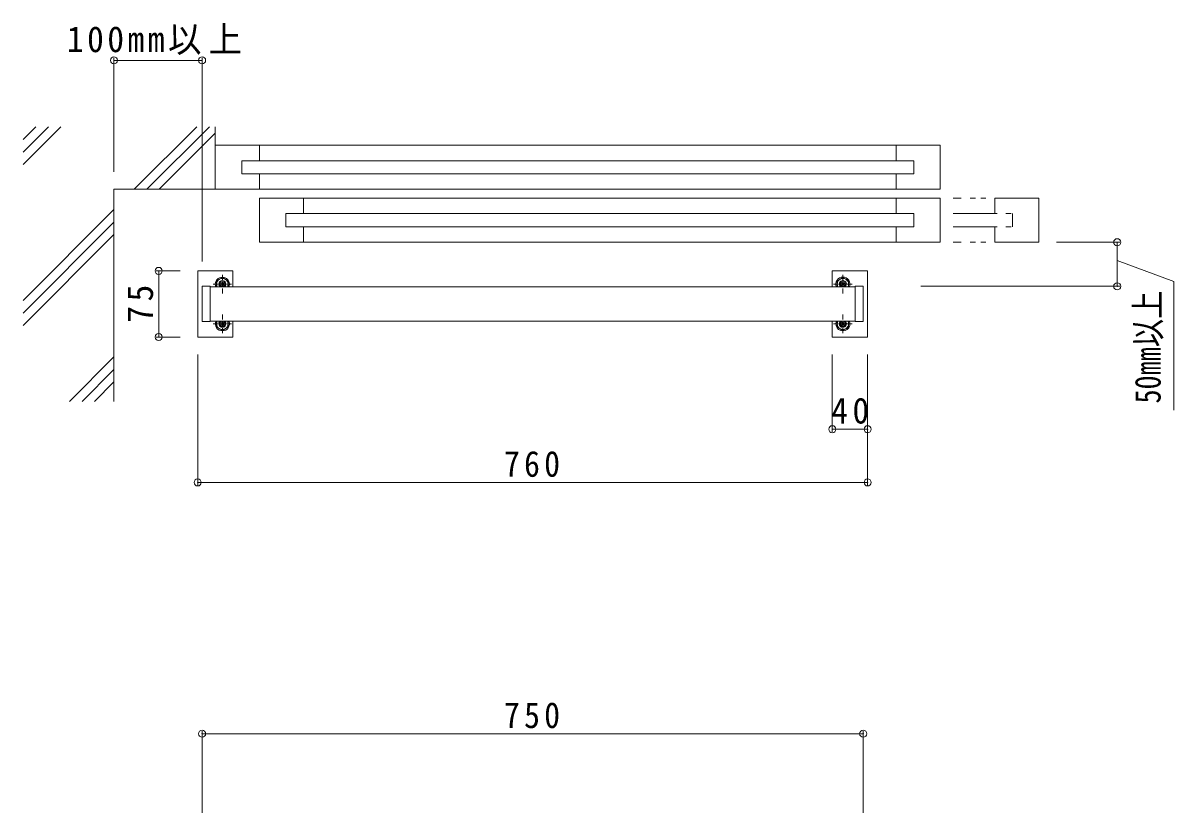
# Model space of a CAD drawing. Units: millimetres, scale not verified. Extents: x -822 to 1787, y -1368 to 1230.
# Drawn here: x -610 to 696, y 334 to 1230 of the extents above; entities that cross this region are included whole.
import ezdxf
from ezdxf.enums import TextEntityAlignment as Align

# ---------------------------------------------------------------- set-up
doc = ezdxf.new("R2010")
doc.units = ezdxf.units.MM
doc.header["$LTSCALE"] = 10
doc.header["$PDMODE"] = 32
doc.header["$PDSIZE"] = 8
doc.linetypes.add('DOUBLE_CHAIN1', pattern=[8.8, 5, -1, 0.6, -0.6, 0.6, -1])
for name, color, linetype, lineweight in [('0-0_通り芯', 4, 'Continuous', 9), ('0-2_仕上', 7, 'Continuous', 9), ('0-3_建具', 2, 'Continuous', 9), ('0-4_その他', 7, 'Continuous', 9), ('0-E', 7, 'Continuous', 9)]:
    doc.layers.add(name, color=color, linetype=linetype, lineweight=lineweight)
doc.styles.add('ＭＳ ゴシック', font='')
doc.styles.get('ＭＳ ゴシック').set_extended_font_data('MS Gothic')

# ---------------------------------------------------------------- blocks, each defined once
blk = doc.blocks.new('SW_CENTERMARKSYMBOL_13')
at = {"layer": '0-2_仕上'}
for p, q in [((-50, 0), (-105, 0)), ((0, 0), (-25, 0)), ((0, 50), (0, 105)), ((0, 0), (0, 25)), ((0, 0), (0, -25)), ((0, 0), (25, 0)), ((50, 0), (105, 0)), ((0, -50), (0, -105))]:
    blk.add_line(p, q, dxfattribs=at)
blk = doc.blocks.new('SW_CENTERMARKSYMBOL_12')
at = {"layer": '0-2_仕上'}
for p, q in [((-50, 0), (-65, 0)), ((0, 0), (-25, 0)), ((0, 50), (0, 65)), ((0, 0), (0, 25)), ((0, 0), (0, -25)), ((0, 0), (25, 0)), ((50, 0), (65, 0)), ((0, -50), (0, -65))]:
    blk.add_line(p, q, dxfattribs=at)
blk = doc.blocks.new('SW_CENTERMARKSYMBOL_11')
at = {"layer": '0-2_仕上'}
for p, q in [((-50, 0), (-65, 0)), ((0, 0), (-25, 0)), ((0, 50), (0, 65)), ((0, 0), (0, 25)), ((0, 0), (0, -25)), ((0, 0), (25, 0)), ((50, 0), (65, 0)), ((0, -50), (0, -65))]:
    blk.add_line(p, q, dxfattribs=at)
blk = doc.blocks.new('SW_CENTERMARKSYMBOL_10')
at = {"layer": '0-2_仕上'}
for p, q in [((-50, 0), (-105, 0)), ((0, 0), (-25, 0)), ((0, 50), (0, 105)), ((0, 0), (0, 25)), ((0, 0), (0, -25)), ((0, 0), (25, 0)), ((50, 0), (105, 0)), ((0, -50), (0, -105))]:
    blk.add_line(p, q, dxfattribs=at)
blk = doc.blocks.new('SW_CENTERMARKSYMBOL_8')
at = {"layer": '0-2_仕上'}
for p, q in [((-50, 0), (-105, 0)), ((0, 0), (-25, 0)), ((0, 50), (0, 105)), ((0, 0), (0, 25)), ((0, 0), (0, -25)), ((0, 0), (25, 0)), ((50, 0), (105, 0)), ((0, -50), (0, -105))]:
    blk.add_line(p, q, dxfattribs=at)
blk = doc.blocks.new('SW_CENTERMARKSYMBOL_9')
at = {"layer": '0-2_仕上'}
for p, q in [((-50, 0), (-105, 0)), ((0, 0), (-25, 0)), ((0, 50), (0, 105)), ((0, 0), (0, 25)), ((0, 0), (0, -25)), ((0, 0), (25, 0)), ((50, 0), (105, 0)), ((0, -50), (0, -105))]:
    blk.add_line(p, q, dxfattribs=at)

msp = doc.modelspace()

# ---------------------------------------------------------------- linework, layer by layer
at = {"layer": '0-0_通り芯', "lineweight": 18}
for p, q in [((-411.97, 949.01), (-411.97, 874.01)), ((-371.97, 949.01), (-411.97, 949.01)), ((-371.97, 931.01), (-371.97, 949.01)), ((308.03, 949.01), (308.03, 931.01)), ((348.03, 949.01), (308.03, 949.01)), ((-406.97, 929.51), (-406.97, 931.51)), ((-406.97, 929.51), (-406.97, 893.51)), ((-397.97, 931.01), (334.03, 931.01)), ((-397.97, 929.51), (-397.97, 893.51)), ((-397.97, 928.61), (-397.97, 894.41)), ((334.03, 931.51), (343.03, 931.51)), ((334.03, 929.51), (334.03, 931.51)), ((334.03, 893.51), (334.03, 929.51)), ((334.03, 928.61), (334.03, 894.41)), ((343.03, 931.51), (343.03, 929.51)), ((343.03, 893.51), (343.03, 929.51)), ((-406.97, 891.51), (-406.97, 893.51)), ((-397.97, 891.51), (-406.97, 891.51)), ((-397.97, 893.51), (-397.97, 891.51)), ((334.03, 892.01), (-397.97, 892.01)), ((-371.97, 874.01), (-371.97, 892.01)), ((308.03, 892.01), (308.03, 874.01)), ((343.03, 893.51), (343.03, 891.51)), ((-411.97, 874.01), (-371.97, 874.01))]:
    msp.add_line(p, q, dxfattribs=at)
for points in [[(308.03, 874.01), (348.03, 874.01), (348.03, 949.01)], [(-406.97, 931.51), (-397.97, 931.51), (-397.97, 929.51)], [(343.03, 891.51), (334.03, 891.51), (334.03, 893.51)]]:
    msp.add_lwpolyline(points, dxfattribs=at)
at = {"layer": '0-3_建具'}
for p, q in [((-387.22, 939.64), (-383.97, 941.51)), ((-383.97, 941.51), (-380.72, 939.64)), ((316.78, 939.64), (320.03, 941.51)), ((320.03, 941.51), (323.28, 939.64)), ((-390.47, 937.76), (-387.22, 939.64)), ((-390.47, 934.01), (-390.47, 937.76)), ((-390.47, 931.01), (-390.47, 934.01)), ((-380.72, 939.64), (-377.47, 937.76)), ((-377.47, 934.01), (-377.47, 937.76)), ((-377.47, 931.01), (-377.47, 934.01)), ((313.53, 937.76), (316.78, 939.64)), ((313.53, 934.01), (313.53, 937.76)), ((313.53, 931.01), (313.53, 934.01)), ((323.28, 939.64), (326.53, 937.76)), ((324.03, 934.01), (323.96, 934.74)), ((326.53, 934.01), (326.53, 937.76)), ((326.53, 931.01), (326.53, 934.01)), ((-390.47, 889.01), (-390.47, 892.01)), ((-390.47, 885.25), (-390.47, 889.01)), ((-377.47, 889.01), (-377.47, 892.01)), ((-377.47, 885.25), (-377.47, 889.01)), ((313.53, 889.01), (313.53, 892.01)), ((313.53, 885.25), (313.53, 889.01)), ((326.53, 889.01), (326.53, 892.01)), ((326.53, 885.25), (326.53, 889.01)), ((-387.22, 883.38), (-390.47, 885.25)), ((-377.47, 885.25), (-380.72, 883.38)), ((316.78, 883.38), (313.53, 885.25)), ((320.03, 881.5), (316.78, 883.38)), ((323.28, 883.38), (320.03, 881.5)), ((326.53, 885.25), (323.28, 883.38))]:
    msp.add_line(p, q, dxfattribs=at)
msp.add_lwpolyline([(-380.72, 883.38), (-383.97, 881.5), (-387.22, 883.38)], dxfattribs=at)
for centre, radius in [((-383.97, 934.01), 3), ((-383.97, 934.01), 1.75), ((320.03, 934.01), 1.75), ((-383.97, 889.01), 3), ((-383.97, 889.01), 1.75), ((320.03, 889.01), 3), ((320.03, 889.01), 1.75)]:
    msp.add_circle(centre, radius, dxfattribs=at)
for centre, radius, start, end in [((-383.97, 934.01), 8, 337.97569, 202.02431), ((-383.97, 934.01), 6.5, 60, 120), ((320.03, 934.01), 8, 90, 202.02431), ((320.03, 934.01), 6.5, 60, 120), ((320.03, 934.01), 8, 337.97569, 90), ((-383.97, 934.01), 6.5, 120, 180), ((-383.97, 934.01), 6.5, 180, 207.48643), ((-383.97, 934.01), 4, 311.40962, 228.59038), ((-383.97, 934.01), 6.5, 0, 60), ((-383.97, 934.01), 6.5, 332.51357, 0), ((320.03, 934.01), 6.5, 120, 180), ((320.03, 934.01), 6.5, 180, 207.48643), ((320.03, 934.01), 4, 90, 228.58003), ((320.03, 934.01), 3, 90, 268.97706), ((320.03, 934.01), 4, 79.65916, 110.13147), ((320.03, 934.01), 4, 311.41997, 90), ((320.03, 934.01), 3, 271.02294, 90), ((320.03, 934.01), 6.5, 0, 60), ((320.03, 934.01), 6.5, 332.51357, 0), ((-383.97, 889.01), 8, 157.97569, 270), ((-383.97, 889.01), 6.5, 152.51357, 180), ((-383.97, 889.01), 6.5, 180, 240), ((-383.97, 889.01), 4, 131.40962, 270), ((-383.97, 889.01), 4, 270, 48.59038), ((-383.97, 889.01), 8, 270, 22.02431), ((-383.97, 889.01), 6.5, 300, 0), ((-383.97, 889.01), 6.5, 0, 27.48643), ((320.03, 889.01), 8, 157.97569, 22.02431), ((320.03, 889.01), 6.5, 152.51357, 180), ((320.03, 889.01), 6.5, 180, 240), ((320.03, 889.01), 4, 131.40962, 0), ((320.03, 889.01), 4, 131.39927, 48.60073), ((320.03, 889.01), 4, 0, 48.59038), ((320.03, 889.01), 6.5, 300, 0), ((320.03, 889.01), 6.5, 0, 27.48643), ((-383.97, 889.01), 6.5, 240, 300), ((320.03, 889.01), 6.5, 240, 300)]:
    msp.add_arc(centre, radius, start, end, dxfattribs=at)
at = {"layer": '0-4_その他'}
for p, q in [((-506.97, 1190.79), (-506.97, 1061.51)), ((-406.97, 1190.79), (-406.97, 959.51)), ((-506.97, 1187.79), (-406.97, 1187.79)), ((634.24, 981.51), (562.33, 981.51)), ((631.24, 981.51), (631.24, 931.51)), ((695.64, 936.92), (631.24, 960.91)), ((-459.22, 949.01), (-431.97, 949.01)), ((-456.22, 949.01), (-456.22, 874.01)), ((634.24, 931.51), (408.53, 931.51)), ((695.64, 936.92), (695.64, 791.21)), ((-459.22, 874.01), (-431.97, 874.01)), ((-411.97, 706.05), (-411.97, 854.01)), ((308.03, 766.41), (308.03, 854.01)), ((348.03, 706.05), (348.03, 854.01)), ((348.03, 766.41), (348.03, 854.01)), ((348.03, 769.41), (308.03, 769.41)), ((348.03, 709.05), (-411.97, 709.05)), ((-406.97, 427.06), (-406.97, 334.21)), ((-406.97, 424.06), (343.03, 424.06)), ((343.03, 427.06), (343.03, 334.21))]:
    msp.add_line(p, q, dxfattribs=at)
for p in [(-506.97, 1187.79), (-406.97, 1187.79), (631.24, 981.51), (-456.22, 949.01), (631.24, 931.51), (-456.22, 874.01), (308.03, 769.41), (348.03, 769.41), (-411.97, 709.05), (348.03, 709.05), (-406.97, 424.06), (343.03, 424.06)]:
    msp.add_point(p, dxfattribs=at)
at = {"layer": '0-E'}
for p, q in [((-567.24, 1112.56), (-610.13, 1069.67)), ((-581.38, 1112.56), (-610.13, 1083.82)), ((-595.52, 1112.56), (-610.13, 1097.96)), ((-412.86, 1112.56), (-483.92, 1041.51)), ((-398.72, 1112.56), (-469.78, 1041.51)), ((-391.97, 1041.51), (-391.97, 1112.56)), ((-391.97, 1105.17), (-455.64, 1041.51)), ((430.33, 1091.51), (-391.97, 1091.51)), ((-341.97, 1074.01), (-341.97, 1091.51)), ((380.33, 1074.01), (380.33, 1091.51)), ((430.33, 1041.51), (430.33, 1091.51)), ((-361.97, 1059.01), (-361.97, 1074.01)), ((-361.97, 1074.01), (400.33, 1074.01)), ((400.33, 1059.01), (400.33, 1074.01)), ((-361.97, 1059.01), (400.33, 1059.01)), ((-341.97, 1041.51), (-341.97, 1059.01)), ((380.33, 1041.51), (380.33, 1059.01)), ((-506.97, 801.05), (-506.97, 1041.51)), ((430.33, 1041.51), (-506.97, 1041.51)), ((-341.97, 981.51), (-341.97, 1031.51)), ((430.33, 1031.51), (-341.97, 1031.51)), ((-291.97, 1014.01), (-291.97, 1031.51)), ((380.33, 1014.01), (380.33, 1031.51)), ((430.33, 981.51), (430.33, 1031.51)), ((-506.97, 1018.46), (-610.13, 915.3)), ((-311.97, 999.01), (-311.97, 1014.01)), ((-311.97, 1014.01), (400.33, 1014.01)), ((400.33, 999.01), (400.33, 1014.01)), ((-506.97, 1004.31), (-610.13, 901.16)), ((-311.97, 999.01), (400.33, 999.01)), ((-291.97, 981.51), (-291.97, 999.01)), ((380.33, 981.51), (380.33, 999.01)), ((-506.97, 990.17), (-610.13, 887.02)), ((430.33, 981.51), (-341.97, 981.51)), ((-506.97, 851.39), (-557.31, 801.05)), ((-506.97, 837.25), (-543.17, 801.05)), ((-506.97, 823.11), (-529.03, 801.05))]:
    msp.add_line(p, q, dxfattribs=at)
at = {"layer": '0-E', "linetype": 'DOUBLE_CHAIN1'}
for p, q in [((542.33, 1031.51), (444.96, 1031.51)), ((492.33, 1014.01), (492.33, 1031.51)), ((542.33, 981.51), (542.33, 1031.51)), ((444.96, 1014.01), (512.33, 1014.01)), ((512.33, 999.01), (512.33, 1014.01)), ((444.96, 999.01), (512.33, 999.01)), ((492.33, 981.51), (492.33, 999.01)), ((542.33, 981.51), (444.96, 981.51))]:
    msp.add_line(p, q, dxfattribs=at)

# ---------------------------------------------------------------- block references
at = {"layer": '0-3_建具', "xscale": 0.1, "yscale": 0.1}
for name, p in [('SW_CENTERMARKSYMBOL_9', (-383.97, 934.01)), ('SW_CENTERMARKSYMBOL_13', (320.03, 934.01)), ('SW_CENTERMARKSYMBOL_12', (320.03, 934.01)), ('SW_CENTERMARKSYMBOL_8', (-383.97, 889.01)), ('SW_CENTERMARKSYMBOL_10', (320.03, 889.01)), ('SW_CENTERMARKSYMBOL_11', (320.03, 889.01))]:
    msp.add_blockref(name, p, dxfattribs=at)

# ---------------------------------------------------------------- texts
at = {"layer": '0-4_その他', "color": 2, "style": 'ＭＳ ゴシック', "width": 0.8}
msp.add_text('50㎜以上', height=29.33, rotation=90, dxfattribs=at).set_placement((689.31, 798.6), align=Align.BOTTOM_LEFT)
at = {"layer": '0-4_その他', "color": 2, "char_height": 29.33, "attachment_point": 7, "style": 'ＭＳ ゴシック'}
for s, insert in [('\\T1.21;\\W0.95;100mm以上', (-560.36, 1193.79)), ('\\T1.27;\\W0.95;40', (306.78, 775.41)), ('\\T1.27;\\W0.9;760', (-64.47, 715.05)), ('\\T1.27;\\W0.9;750', (-64.47, 430.06))]:
    msp.add_mtext(s, dxfattribs=dict(at, insert=insert))
at = {"layer": '0-4_その他', "color": 2, "insert": (-462.22, 890.26), "char_height": 29.33, "attachment_point": 7, "rotation": 90, "style": 'ＭＳ ゴシック'}
msp.add_mtext('\\T1.27;\\W0.95;75', dxfattribs=at)

doc.saveas('drawing.dxf')
